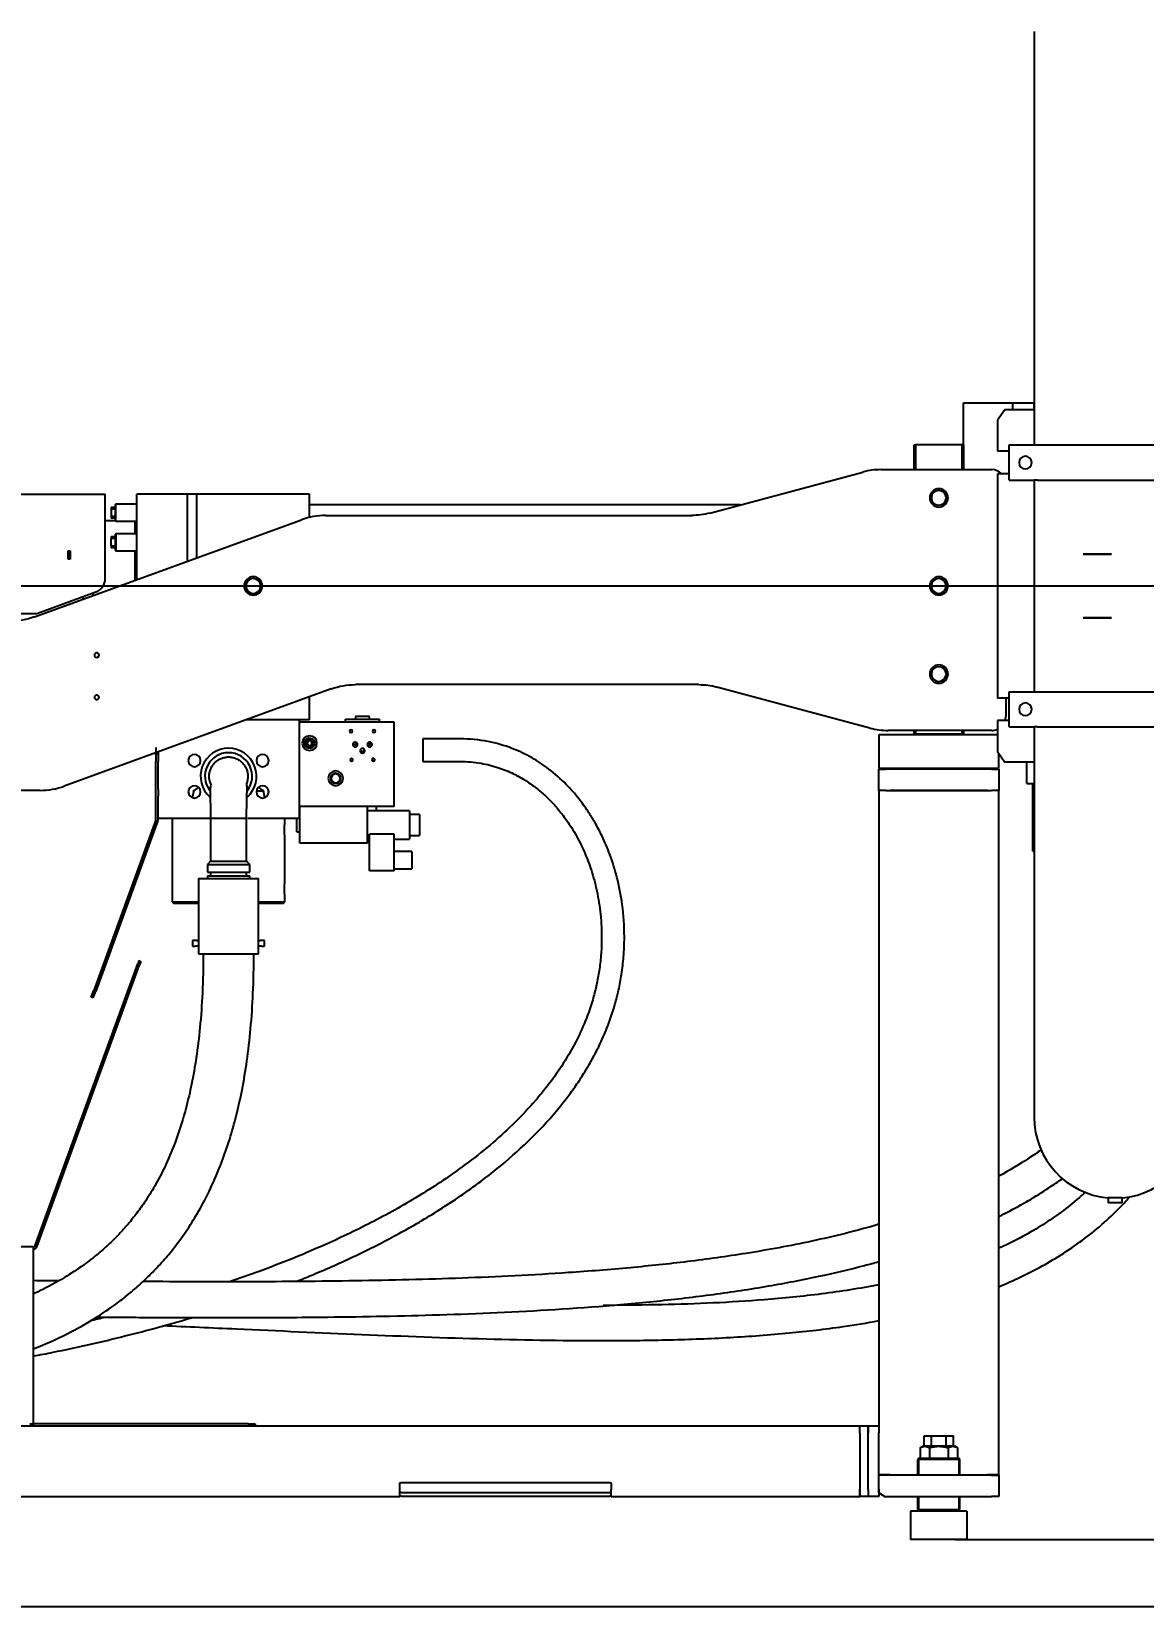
# Model space of a CAD drawing. Header units: millimetres. Extents: x 0 to 1189, y 0 to 841.
# Drawn here: x 509.5 to 614.7, y 472.6 to 621.5 of the extents above; entities that cross this region are included whole.
import ezdxf

# ---------------------------------------------------------------- set-up
doc = ezdxf.new("R2010")
doc.units = ezdxf.units.MM
doc.layers.add('1', color=7, linetype='CONTINUOUS', true_color=0xffffff)
doc.layers.add('2', color=7, linetype='CONTINUOUS', true_color=0xffffff)
doc.styles.add('iso-1', font='isocp.shx')
doc.dimstyles.get("Standard").update_dxf_attribs({"dimtxt": 0.18, "dimasz": 0.18, "dimexe": 0.18, "dimexo": 0.0625, "dimgap": 0.09, "dimtad": 0, "dimtih": 1, "dimtoh": 1, "dimdec": 4, "dimzin": 0, "dimdsep": 46, "dimtxsty": 'Standard', "dimcen": 0.09, "dimadec": 0, "dimazin": 0, "dimtfac": 1, "dimtdec": 4, "dimtofl": 0, "dimtmove": 0, "dimatfit": 3, "dimfxl": 1, "dimtolj": 1, "dimtzin": 0, "dimarcsym": 0})

# ---------------------------------------------------------------- blocks, each defined once
blk = doc.blocks.new('DimnDraft3D1')
at = {"layer": '1', "color": 152, "linetype": 'Continuous', "transparency": 16777216}
for p, q in [((431.36, 637.03), (675.96, 637.03)), ((596.89, 478.9), (675.96, 478.9))]:
    blk.add_line(p, q, dxfattribs=at)
at = {"layer": '1', "color": 27, "linetype": 'Continuous', "transparency": 16777216}
blk.add_line((672.78, 478.9), (672.78, 637.03), dxfattribs=at)
for points in [[(672.78, 637.03), (673.34, 633.86), (672.22, 633.86), (672.78, 637.03)], [(672.78, 478.9), (672.22, 482.08), (673.34, 482.08), (672.78, 478.9)]]:
    blk.add_solid(points, dxfattribs=at)
at = {"layer": '1', "color": 23, "linetype": 'Continuous', "transparency": 16777216, "insert": (672.21, 554.33), "char_height": 3.5, "attachment_point": 7, "rotation": 90, "line_spacing_factor": 0.963855, "style": 'iso-1'}
blk.add_mtext('\\W01.000;2372 ', dxfattribs=at)
blk = doc.blocks.new('DimnDraft3D33')
at = {"layer": '1', "color": 152, "linetype": 'Continuous'}
for p, q in [((506.23, 569.07), (660.05, 569.07)), ((599.56, 478.9), (660.05, 478.9))]:
    blk.add_line(p, q, dxfattribs=at)
at = {"layer": '1', "color": 27, "linetype": 'Continuous'}
blk.add_line((656.87, 569.07), (656.87, 478.9), dxfattribs=at)
for points in [[(656.87, 569.07), (657.43, 565.89), (656.31, 565.89), (656.87, 569.07)], [(656.87, 478.9), (656.31, 482.08), (657.43, 482.08), (656.87, 478.9)]]:
    blk.add_solid(points, dxfattribs=at)
at = {"layer": '1', "color": 23, "linetype": 'Continuous', "insert": (656.3, 518.92), "char_height": 3.5, "attachment_point": 7, "rotation": 90, "line_spacing_factor": 0.963855, "style": 'iso-1'}
blk.add_mtext('\\W00.969;1352,5 ', dxfattribs=at)
blk = doc.blocks.new('DimnDraft3D11')
at = {"layer": '1', "color": 27, "linetype": 'Continuous', "transparency": 16777216}
blk.add_line((659.39, 648.45), (659.39, 621.48), dxfattribs=at)
at = {"layer": '1', "color": 152, "linetype": 'Continuous', "transparency": 16777216}
for p, q in [((442.03, 639.7), (662.57, 639.7)), ((431.36, 637.03), (662.57, 637.03))]:
    blk.add_line(p, q, dxfattribs=at)
at = {"layer": '1', "color": 27, "linetype": 'Continuous', "transparency": 16777216}
for points in [[(659.39, 639.7), (658.83, 642.88), (659.95, 642.88), (659.39, 639.7)], [(659.39, 637.03), (659.95, 633.86), (658.83, 633.86), (659.39, 637.03)]]:
    blk.add_solid(points, dxfattribs=at)
at = {"layer": '1', "color": 23, "linetype": 'Continuous', "transparency": 16777216, "insert": (658.82, 622.35), "char_height": 3.5, "attachment_point": 7, "rotation": 90, "line_spacing_factor": 0.963855, "style": 'iso-1'}
blk.add_mtext('\\W01.000;40 ', dxfattribs=at)
blk = doc.blocks.new('DimnDraft3D12')
at = {"layer": '1', "color": 152, "linetype": 'Continuous', "transparency": 16777216}
for p, q in [((403.26, 799.14), (691.93, 799.14)), ((596.89, 478.9), (691.93, 478.9))]:
    blk.add_line(p, q, dxfattribs=at)
at = {"layer": '1', "color": 27, "linetype": 'Continuous', "transparency": 16777216}
blk.add_line((688.75, 478.9), (688.75, 799.14), dxfattribs=at)
for points in [[(688.75, 799.14), (689.31, 795.97), (688.19, 795.97), (688.75, 799.14)], [(688.75, 478.9), (688.19, 482.08), (689.31, 482.08), (688.75, 478.9)]]:
    blk.add_solid(points, dxfattribs=at)
at = {"layer": '1', "color": 23, "linetype": 'Continuous', "transparency": 16777216, "insert": (688.18, 634.98), "char_height": 3.5, "attachment_point": 7, "rotation": 90, "line_spacing_factor": 0.963855, "style": 'iso-1'}
blk.add_mtext('\\W01.000;4804 ', dxfattribs=at)

msp = doc.modelspace()

# ---------------------------------------------------------------- linework, layer by layer
at = {"layer": '1', "color": 251, "linetype": 'Continuous'}
msp.add_line((90.564, 472.551), (640.45, 472.551), dxfattribs=at)
at = {"layer": '2', "color": 60, "linetype": 'Continuous'}
for p, q in [((604.324, 621.505), (604.324, 582.4)), ((601.552, 585.734), (600.845, 584.734)), ((602.106, 585.734), (601.552, 585.734)), ((604.274, 585.734), (602.106, 585.734)), ((604.324, 585.734), (604.274, 585.734)), ((600.845, 584.734), (600.845, 581.801)), ((601.961, 581.801), (600.845, 581.801)), ((601.961, 579.668), (600.845, 579.668)), ((600.845, 579.668), (600.845, 558.468)), ((604.324, 579.067), (604.324, 559.068)), ((512.977, 572.334), (512.977, 572.401)), ((512.977, 571.668), (512.977, 572.334)), ((513.11, 572.334), (512.977, 572.334)), ((513.11, 572.334), (513.11, 572.401)), ((513.11, 571.668), (513.11, 572.334)), ((513.11, 571.668), (512.977, 571.668)), ((512.977, 571.601), (512.977, 571.668)), ((513.11, 571.601), (513.11, 571.668)), ((514.31, 568.045), (514.31, 567.797)), ((515.31, 568.161), (515.31, 568.409)), ((601.961, 558.468), (600.845, 558.468)), ((539.18, 556.468), (542.38, 556.468)), ((539.18, 556.201), (539.18, 556.468)), ((540.113, 556.734), (540.113, 556.468)), ((541.447, 556.734), (540.113, 556.734)), ((541.447, 556.468), (541.447, 556.734)), ((542.38, 556.201), (542.38, 556.468)), ((601.961, 556.334), (600.845, 556.334)), ((600.845, 556.334), (600.845, 553.401)), ((604.324, 555.734), (604.324, 518.838)), ((600.845, 553.401), (601.552, 552.401)), ((602.106, 552.401), (601.552, 552.401)), ((604.274, 552.401), (602.106, 552.401)), ((604.324, 552.401), (604.274, 552.401)), ((534.843, 544.734), (534.843, 548.201)), ((541.243, 544.734), (541.243, 548.201)), ((542.113, 547.801), (542.113, 548.201)), ((526.417, 547.103), (526.417, 543.041)), ((529.803, 543.041), (529.803, 547.103)), ((534.577, 545.801), (534.577, 547.067)), ((534.843, 547.134), (534.777, 547.134)), ((545.243, 547.801), (541.243, 547.801)), ((545.243, 547.801), (545.243, 545.134)), ((546.177, 547.468), (545.243, 547.468)), ((546.177, 547.468), (546.177, 545.468)), ((534.577, 545.801), (534.843, 545.801)), ((541.443, 542.134), (541.443, 545.586)), ((543.777, 545.586), (541.443, 545.586)), ((543.777, 542.134), (543.777, 545.586)), ((545.243, 545.468), (546.177, 545.468)), ((541.243, 544.734), (534.843, 544.734)), ((541.243, 545.134), (541.443, 545.134)), ((543.777, 545.134), (545.243, 545.134)), ((545.443, 543.968), (543.777, 543.968)), ((545.443, 543.968), (545.443, 542.301)), ((526.417, 543.041), (526.11, 542.734)), ((526.11, 542.734), (526.11, 542.001)), ((526.11, 542.734), (528.11, 542.734)), ((526.417, 543.041), (529.803, 543.041)), ((528.11, 542.734), (530.11, 542.734)), ((530.11, 542.734), (529.803, 543.041)), ((530.11, 542.001), (530.11, 542.734)), ((543.777, 542.301), (545.443, 542.301)), ((525.277, 541.401), (525.277, 534.268)), ((525.277, 541.401), (528.11, 541.401)), ((526.11, 542.001), (528.11, 542.001)), ((526.11, 541.668), (526.11, 541.401)), ((526.11, 541.668), (528.11, 541.668)), ((526.417, 542.001), (526.417, 541.668)), ((528.11, 542.001), (530.11, 542.001)), ((528.11, 541.668), (530.11, 541.668)), ((528.11, 541.401), (530.943, 541.401)), ((529.803, 541.668), (529.803, 542.001)), ((530.11, 541.401), (530.11, 541.668)), ((530.943, 534.268), (530.943, 541.401)), ((543.777, 542.134), (541.443, 542.134)), ((525.277, 534.268), (528.11, 534.268)), ((528.11, 534.268), (530.943, 534.268)), ((611.324, 511.201), (611.324, 510.734)), ((612.657, 511.201), (611.324, 511.201)), ((612.657, 510.734), (612.657, 511.201)), ((612.657, 510.734), (611.324, 510.734)), ((593.916, 487.701), (593.916, 488.701)), ((593.916, 488.701), (594.609, 488.701)), ((594.609, 487.701), (594.609, 488.701)), ((594.609, 488.701), (595.995, 488.701)), ((595.995, 487.701), (595.995, 488.701)), ((595.995, 488.701), (596.687, 488.701)), ((596.687, 487.701), (596.687, 488.701))]:
    msp.add_line(p, q, dxfattribs=at)
at = {"layer": '2', "color": 252, "linetype": 'Continuous'}
for p, q in [((597.634, 582.401), (597.634, 586.401)), ((597.634, 586.401), (602.3, 586.401)), ((602.3, 585.734), (602.3, 586.401)), ((602.3, 586.401), (604.3, 586.401)), ((604.324, 586.401), (604.3, 586.401)), ((604.3, 586.401), (604.3, 585.734)), ((592.97, 580.067), (592.97, 582.401)), ((592.97, 582.401), (593.103, 582.401)), ((597.5, 582.401), (593.103, 582.401)), ((593.103, 582.401), (593.103, 580.067)), ((597.5, 582.401), (597.634, 582.401)), ((597.5, 580.067), (597.5, 582.401)), ((597.634, 582.401), (597.634, 580.067)), ((573.652, 575.961), (588.129, 579.84)), ((589.854, 580.068), (600.31, 580.068)), ((491.776, 577.734), (516.443, 577.734)), ((516.443, 577.401), (516.443, 577.734)), ((516.443, 569.755), (516.443, 577.401)), ((519.443, 569.665), (519.443, 577.734)), ((524.243, 577.734), (519.443, 577.734)), ((524.243, 571.412), (524.243, 577.734)), ((525.11, 577.734), (524.243, 577.734)), ((535.777, 577.734), (525.11, 577.734)), ((525.11, 571.728), (525.11, 577.734)), ((535.777, 575.559), (535.777, 577.734)), ((509.748, 566.136), (535.014, 575.332)), ((517.421, 575.234), (516.443, 575.234)), ((519.243, 575.201), (519.243, 574.001)), ((519.443, 575.034), (519.243, 575.034)), ((537.294, 575.734), (571.927, 575.734)), ((512.943, 572.401), (513.143, 572.401)), ((512.943, 571.601), (512.943, 572.401)), ((513.143, 572.401), (513.143, 571.601)), ((519.243, 572.401), (519.243, 569.592)), ((513.143, 571.601), (512.943, 571.601)), ((509.988, 566.472), (515.566, 568.502)), ((507.043, 566.468), (509.965, 566.468)), ((537.835, 559.332), (512.569, 550.136)), ((535.777, 556.401), (535.777, 558.583)), ((572.593, 559.734), (540.115, 559.734)), ((588.796, 555.628), (574.319, 559.507)), ((601.643, 558.468), (601.643, 556.734)), ((535.777, 556.401), (529.781, 556.401)), ((534.777, 556.401), (534.777, 547.068)), ((543.777, 556.201), (534.777, 556.201)), ((543.777, 548.201), (543.777, 556.201)), ((541.655, 554.201), (541.409, 554.201)), ((589.635, 555.001), (589.635, 551.801)), ((590.302, 555.001), (589.635, 555.001)), ((600.302, 555.001), (590.302, 555.001)), ((600.31, 555.401), (590.521, 555.401)), ((592.97, 555.068), (592.97, 555.401)), ((593.103, 555.068), (592.97, 555.068)), ((593.103, 555.401), (593.103, 555.068)), ((593.103, 555.068), (597.5, 555.068)), ((597.5, 555.068), (597.5, 555.401)), ((597.634, 555.068), (597.5, 555.068)), ((597.634, 555.401), (597.634, 555.068)), ((600.845, 555.001), (600.302, 555.001)), ((521.243, 553.791), (521.243, 552.468)), ((521.243, 553.124), (521.243, 553.293)), ((521.443, 553.366), (521.443, 553.124)), ((521.443, 553.124), (521.443, 553.366)), ((521.443, 553.124), (521.443, 552.468)), ((600.969, 551.801), (600.969, 553.226)), ((521.243, 549.833), (521.243, 552.468)), ((521.443, 549.833), (521.443, 552.468)), ((590.302, 551.801), (589.635, 551.801)), ((589.635, 549.734), (589.635, 551.734)), ((589.635, 551.734), (590.302, 551.734)), ((600.302, 551.801), (590.302, 551.801)), ((600.302, 551.734), (590.302, 551.734)), ((600.969, 551.801), (600.302, 551.801)), ((600.302, 551.734), (600.969, 551.734)), ((600.969, 551.734), (600.969, 549.734)), ((603.634, 550.401), (603.634, 552.401)), ((510.289, 549.734), (461.83, 549.734)), ((521.243, 549.177), (521.243, 549.833)), ((521.443, 549.833), (521.443, 549.177)), ((530.761, 549.681), (531.45, 549.681)), ((589.635, 549.734), (589.635, 489.635)), ((590.302, 549.734), (589.635, 549.734)), ((590.302, 549.734), (600.302, 549.734)), ((590.302, 549.734), (590.702, 549.734)), ((599.902, 549.734), (590.702, 549.734)), ((599.902, 549.734), (600.302, 549.734)), ((600.969, 549.734), (600.302, 549.734)), ((600.969, 485.014), (600.969, 549.734)), ((603.634, 550.401), (604.324, 550.401)), ((604.194, 544.001), (604.194, 550.401)), ((521.243, 547.021), (521.243, 549.177)), ((521.443, 547.021), (521.443, 549.177)), ((543.777, 548.201), (534.777, 548.201)), ((521.231, 546.952), (515.355, 530.808)), ((521.419, 546.884), (515.543, 530.739)), ((526.298, 547.068), (521.443, 547.068)), ((522.777, 547.068), (522.777, 539.201)), ((534.777, 547.068), (529.922, 547.068)), ((533.443, 546.692), (533.443, 547.068)), ((533.443, 541.092), (533.443, 545.301)), ((604.194, 544.001), (604.324, 544.001)), ((533.443, 539.201), (533.443, 539.701)), ((522.777, 539.201), (522.91, 539.068)), ((522.777, 539.201), (525.277, 539.201)), ((522.91, 539.068), (525.277, 539.068)), ((530.943, 539.201), (533.443, 539.201)), ((530.944, 539.068), (533.31, 539.068)), ((533.31, 539.068), (533.443, 539.201)), ((524.7, 535.534), (524.7, 535.001)), ((524.977, 535.534), (524.7, 535.534)), ((524.7, 535.001), (524.977, 535.001)), ((525.117, 535.534), (524.977, 535.534)), ((525.117, 535.001), (524.977, 535.001)), ((525.117, 535.534), (525.277, 535.534)), ((525.277, 535.001), (525.117, 535.001)), ((530.943, 535.534), (531.103, 535.534)), ((531.103, 535.001), (530.943, 535.001)), ((531.243, 535.534), (531.103, 535.534)), ((531.243, 535.001), (531.103, 535.001)), ((531.52, 535.534), (531.243, 535.534)), ((531.243, 535.001), (531.52, 535.001)), ((531.52, 535.001), (531.52, 535.534)), ((509.823, 506.695), (519.514, 533.319)), ((519.628, 533.633), (519.514, 533.319)), ((519.628, 533.633), (519.816, 533.564)), ((519.816, 533.564), (519.702, 533.251)), ((510.011, 506.626), (519.702, 533.251)), ((515.127, 530.181), (515.355, 530.808)), ((515.315, 530.113), (515.543, 530.739)), ((515.315, 530.113), (515.127, 530.181)), ((509.635, 506.563), (462.977, 506.563)), ((509.635, 506.563), (509.635, 506.163)), ((509.635, 506.163), (509.635, 490.03)), ((464.769, 489.634), (587.835, 489.634)), ((509.302, 489.83), (509.635, 489.83)), ((509.635, 490.03), (509.635, 489.83)), ((529.969, 489.834), (509.635, 489.834)), ((509.635, 489.83), (509.635, 489.634)), ((529.969, 489.834), (530.635, 489.834)), ((530.635, 489.834), (530.635, 489.634)), ((587.835, 488.968), (587.835, 489.634)), ((587.835, 489.63), (588.635, 489.63)), ((587.835, 488.963), (587.835, 489.63)), ((587.835, 488.963), (587.835, 483.63)), ((588.635, 489.634), (589.635, 489.634)), ((588.635, 488.968), (588.635, 489.634)), ((588.635, 489.63), (588.635, 488.963)), ((588.635, 483.63), (588.635, 488.963)), ((589.635, 489.634), (589.635, 488.968)), ((589.635, 483.634), (589.635, 488.968)), ((593.769, 487.701), (593.531, 487.564)), ((593.531, 487.564), (593.531, 486.568)), ((593.769, 487.701), (593.974, 487.701)), ((595.302, 487.701), (593.974, 487.701)), ((594.417, 487.564), (594.417, 486.568)), ((596.63, 487.701), (595.302, 487.701)), ((596.187, 487.564), (596.187, 486.568)), ((596.63, 487.701), (596.835, 487.701)), ((597.072, 487.564), (596.835, 487.701)), ((597.072, 487.564), (597.072, 486.568)), ((593.402, 486.568), (593.302, 486.468)), ((593.302, 486.468), (593.302, 484.968)), ((597.302, 486.468), (593.302, 486.468)), ((593.39, 486.556), (593.39, 484.967)), ((593.402, 486.568), (597.202, 486.568)), ((597.302, 486.468), (597.202, 486.568)), ((597.213, 486.556), (597.213, 484.967)), ((597.302, 484.968), (597.302, 486.468)), ((544.302, 483.614), (544.302, 484.145)), ((544.435, 484.278), (564.169, 484.278)), ((564.302, 484.145), (564.302, 483.614)), ((590.702, 485.014), (589.635, 485.014)), ((589.635, 483.301), (589.635, 484.968)), ((600.302, 484.968), (589.635, 484.968)), ((590.702, 485.014), (593.302, 485.014)), ((597.302, 485.014), (599.902, 485.014)), ((600.969, 485.014), (599.902, 485.014)), ((600.302, 484.968), (600.969, 484.968)), ((600.969, 484.968), (600.969, 482.968)), ((504.769, 482.947), (544.302, 482.947)), ((504.769, 482.943), (544.302, 482.943)), ((544.302, 482.947), (544.302, 483.614)), ((544.302, 482.945), (544.302, 482.947)), ((544.302, 482.943), (544.302, 482.945)), ((544.435, 483.327), (564.169, 483.327)), ((544.435, 482.994), (564.169, 482.994)), ((544.435, 482.99), (564.169, 482.99)), ((564.302, 482.947), (564.302, 483.614)), ((564.302, 482.947), (564.302, 482.945)), ((564.302, 482.947), (587.835, 482.947)), ((564.302, 482.945), (564.302, 482.943)), ((564.302, 482.943), (587.835, 482.943)), ((587.835, 482.963), (587.835, 483.63)), ((587.835, 483.614), (587.835, 482.947)), ((588.635, 482.963), (587.835, 482.963)), ((587.835, 482.947), (587.835, 482.945)), ((587.835, 482.943), (587.835, 482.945)), ((588.635, 483.63), (588.635, 482.963)), ((589.635, 482.968), (588.635, 482.968)), ((589.635, 483.634), (589.635, 482.968)), ((589.635, 483.301), (590.213, 482.968)), ((590.213, 482.968), (600.302, 482.968)), ((593.302, 482.968), (593.302, 481.734)), ((593.39, 482.968), (593.39, 481.646)), ((597.213, 482.968), (597.213, 481.646)), ((597.302, 481.734), (597.302, 482.968)), ((600.969, 482.968), (600.302, 482.968)), ((592.635, 481.568), (592.635, 478.901)), ((597.969, 481.568), (592.635, 481.568)), ((593.302, 481.734), (593.402, 481.634)), ((593.302, 481.734), (597.302, 481.734)), ((597.202, 481.634), (593.402, 481.634)), ((593.669, 481.634), (593.669, 481.568)), ((596.935, 481.568), (596.935, 481.634)), ((597.202, 481.634), (597.302, 481.734)), ((597.969, 481.568), (597.969, 478.901)), ((597.969, 478.901), (592.635, 478.901))]:
    msp.add_line(p, q, dxfattribs=at)
at = {"layer": '2', "color": 111, "linetype": 'Continuous'}
for p, q in [((601.961, 579.068), (601.961, 582.401)), ((601.961, 582.401), (604.341, 582.401)), ((604.341, 582.401), (604.656, 582.401)), ((604.656, 582.401), (619.757, 582.401)), ((601.961, 579.068), (604.341, 579.068)), ((604.656, 579.068), (604.341, 579.068)), ((604.656, 579.068), (619.757, 579.068)), ((601.961, 559.068), (604.341, 559.068)), ((601.961, 555.734), (601.961, 559.068)), ((604.341, 559.068), (604.656, 559.068)), ((604.656, 559.068), (619.757, 559.068)), ((601.961, 555.734), (604.341, 555.734)), ((604.656, 555.734), (604.341, 555.734)), ((604.656, 555.734), (619.757, 555.734))]:
    msp.add_line(p, q, dxfattribs=at)
at = {"layer": '2', "color": 7, "linetype": 'Continuous'}
for p, q in [((517.021, 576.534), (517.421, 576.534)), ((517.021, 576.534), (517.021, 576.342)), ((517.454, 576.801), (517.421, 576.768)), ((517.421, 575.234), (517.421, 576.768)), ((519.443, 576.801), (517.454, 576.801)), ((517.454, 575.201), (517.454, 576.801)), ((576.52, 576.73), (535.778, 576.73)), ((517.421, 576.342), (517.021, 576.342)), ((517.021, 576.342), (517.021, 575.659)), ((517.021, 575.659), (517.421, 575.659)), ((517.021, 575.659), (517.021, 575.468)), ((517.421, 575.468), (517.021, 575.468)), ((517.421, 575.234), (517.454, 575.201)), ((517.454, 575.201), (519.443, 575.201)), ((517.021, 573.734), (517.421, 573.734)), ((517.021, 573.734), (517.021, 573.542)), ((517.021, 572.859), (517.021, 573.542)), ((517.421, 573.542), (517.021, 573.542)), ((517.454, 574.001), (517.421, 573.968)), ((517.421, 572.434), (517.421, 573.968)), ((519.443, 574.001), (517.454, 574.001)), ((517.454, 574.001), (517.454, 572.401)), ((517.021, 572.859), (517.421, 572.859)), ((517.021, 572.859), (517.021, 572.668)), ((517.421, 572.668), (517.021, 572.668)), ((517.421, 572.434), (517.454, 572.401)), ((517.454, 572.401), (519.443, 572.401))]:
    msp.add_line(p, q, dxfattribs=at)
at = {"layer": '2', "color": 51, "linetype": 'Continuous'}
for p, q in [((608.967, 572.068), (610.167, 572.068)), ((609.3, 572.068), (608.967, 572.068)), ((610.24, 572.068), (609.3, 572.068)), ((610.167, 572.068), (611.634, 572.068)), ((611.634, 572.068), (610.24, 572.068)), ((608.967, 566.068), (610.167, 566.068)), ((609.3, 566.068), (608.967, 566.068)), ((610.24, 566.068), (609.3, 566.068)), ((610.167, 566.068), (611.634, 566.068)), ((611.634, 566.068), (610.24, 566.068))]:
    msp.add_line(p, q, dxfattribs=at)
at = {"layer": '2', "color": 27, "linetype": 'Continuous'}
for p, q in [((546.483, 554.608), (546.483, 553.534)), ((546.483, 553.534), (546.483, 552.461))]:
    msp.add_line(p, q, dxfattribs=at)
at = {"layer": '2', "color": 111, "linetype": 'Continuous', "extrusion": (0, 0, -1)}
for centre in [(-603.494, 580.734), (-603.494, 557.401)]:
    msp.add_circle(centre, 0.6, dxfattribs=at)
at = {"layer": '2', "color": 252, "linetype": 'Continuous', "extrusion": (0, 0, -1)}
for centre, radius in [((-595.31, 577.401), 0.867), ((-595.302, 577.401), 0.7), ((-530.443, 569.068), 0.867), ((-530.443, 569.068), 0.7), ((-595.31, 569.068), 0.867), ((-595.302, 569.068), 0.7), ((-515.643, 562.534), 0.22), ((-595.31, 560.734), 0.867), ((-595.302, 560.734), 0.7), ((-515.643, 558.534), 0.22), ((-535.777, 554.201), 0.7), ((-535.777, 554.201), 0.417), ((-535.777, 554.201), 0.227), ((-539.69, 555.334), 0.14), ((-540.09, 554.068), 0.227), ((-541.463, 554.068), 0.233), ((-541.863, 555.334), 0.14), ((-524.883, 552.548), 0.583), ((-531.337, 552.548), 0.583), ((-539.743, 552.634), 0.14), ((-540.777, 553.481), 0.227), ((-541.81, 552.634), 0.14), ((-538.243, 550.868), 0.7), ((-538.243, 550.868), 0.484), ((-538.243, 550.868), 0.417), ((-524.883, 549.588), 0.583), ((-531.337, 549.588), 0.583)]:
    msp.add_circle(centre, radius, dxfattribs=at)
at = {"layer": '2', "color": 252, "linetype": 'Continuous'}
msp.add_circle((535.777, 554.201), 0.484, dxfattribs=at)
for centre, radius, start, end in [((589.854, 573.401), 6.667, 90, 105), ((600.31, 578.734), 1.333, 44.42764, 90), ((537.294, 569.068), 6.667, 90, 110), ((515.11, 569.755), 1.333, 290, 0), ((509.965, 566.534), 0.0667, 270, 290), ((590.521, 562.068), 6.667, 255, 270), ((600.31, 556.734), 1.333, 342.5414, 0), ((535.777, 554.201), 0.467, 75, 345), ((535.777, 554.201), 0.267, 75, 345), ((600.31, 556.734), 1.333, 270, 293.65032), ((538.243, 550.868), 0.467, 75, 345), ((510.289, 556.401), 6.667, 270, 290), ((521.043, 547.021), 0.2, 340, 0), ((521.043, 547.021), 0.4, 340, 0), ((509.635, 506.763), 0.2, 270, 340), ((509.635, 506.763), 0.4, 270, 340)]:
    msp.add_arc(centre, radius, start, end, dxfattribs=at)
at = {"layer": '2', "color": 252, "linetype": 'Continuous', "extrusion": (0, 0, -1)}
for centre, radius, start, end in [((-571.927, 582.401), 6.667, 255, 270), ((-507.468, 572.401), 6.667, 250, 270), ((-540.115, 553.068), 6.667, 70, 90), ((-572.593, 553.068), 6.667, 90, 105), ((-525.21, 539.001), 0.0667, 90, 180), ((-531.01, 539.001), 0.0667, 0, 90), ((-544.435, 484.145), 0.133, 0, 90), ((-564.169, 484.145), 0.133, 90, 180)]:
    msp.add_arc(centre, radius, start, end, dxfattribs=at)
at = {"layer": '2', "color": 60, "linetype": 'Continuous'}
for centre, radius, start, end in [((528.11, 551.068), 2.647, 90, 229.01062), ((528.11, 551.068), 2.233, 90, 217.71001), ((528.11, 551.068), 2.647, 311.91188, 90), ((528.11, 551.068), 2.233, 322.21687, 90), ((611.991, 518.838), 7.667, 180, 265.01146), ((611.991, 518.838), 7.667, 274.98854, 0)]:
    msp.add_arc(centre, radius, start, end, dxfattribs=at)
at = {"layer": '2', "color": 252, "linetype": 'Continuous'}
for centre, major_axis, start_param, end_param in [((544.435, 483.317), (0.133, 0), 1.5707963, 3.1415927), ((544.435, 482.985), (-0.133, 0), 4.712389, 6.2831853), ((544.435, 482.98), (-0.133, 0), 4.712389, 6.2831853), ((564.169, 483.317), (0.133, 0), 0, 1.5707963), ((564.169, 482.985), (-0.133, 0), 3.1415927, 4.712389), ((564.169, 482.98), (-0.133, 0), 3.1415927, 4.712389)]:
    msp.add_ellipse(centre, major_axis=major_axis, ratio=0.0697565, start_param=start_param, end_param=end_param, dxfattribs=at)
for points, knots in [([(535.399, 554.024), (535.411, 554.034), (535.421, 554.046), (535.435, 554.064), (535.439, 554.071), (535.447, 554.085), (535.45, 554.092), (535.459, 554.115), (535.464, 554.132), (535.47, 554.166), (535.471, 554.183), (535.471, 554.218), (535.47, 554.236), (535.464, 554.27), (535.46, 554.286), (535.447, 554.317), (535.44, 554.331), (535.421, 554.356), (535.411, 554.367), (535.399, 554.377)], [0, 0, 0, 0, 0.125, 0.125, 0.1875, 0.1875, 0.25, 0.25, 0.375, 0.375, 0.5, 0.5, 0.625, 0.625, 0.75, 0.75, 0.875, 0.875, 1, 1, 1, 1]), ([(540.179, 554.276), (540.167, 554.239), (540.153, 554.205), (540.127, 554.164), (540.121, 554.156), (540.11, 554.141), (540.103, 554.133), (540.091, 554.118), (540.084, 554.11), (540.076, 554.096), (540.073, 554.092), (540.069, 554.081), (540.067, 554.076), (540.067, 554.064), (540.068, 554.059), (540.071, 554.048), (540.073, 554.043), (540.081, 554.029), (540.088, 554.021), (540.101, 554.005), (540.107, 553.997), (540.119, 553.982), (540.125, 553.974), (540.141, 553.949), (540.15, 553.932), (540.166, 553.896), (540.173, 553.878), (540.179, 553.859)], [0, 0, 0, 0, 0.25, 0.25, 0.3125, 0.3125, 0.375, 0.375, 0.4375, 0.4375, 0.46875, 0.46875, 0.5, 0.5, 0.53125, 0.53125, 0.5625, 0.5625, 0.625, 0.625, 0.6875, 0.6875, 0.75, 0.75, 0.875, 0.875, 1, 1, 1, 1]), ([(541.375, 553.852), (541.384, 553.883), (541.396, 553.912), (541.42, 553.954), (541.429, 553.968), (541.444, 553.988), (541.449, 553.994), (541.46, 554.007), (541.465, 554.014), (541.476, 554.028), (541.481, 554.035), (541.488, 554.052), (541.49, 554.062), (541.489, 554.081), (541.486, 554.09), (541.477, 554.106), (541.471, 554.113), (541.461, 554.127), (541.455, 554.133), (541.445, 554.146), (541.44, 554.153), (541.425, 554.173), (541.416, 554.187), (541.409, 554.201)], [0, 0, 0, 0, 0.25, 0.25, 0.375, 0.375, 0.4375, 0.4375, 0.5, 0.5, 0.5625, 0.5625, 0.625, 0.625, 0.6875, 0.6875, 0.75, 0.75, 0.8125, 0.8125, 0.875, 0.875, 1, 1, 1, 1]), ([(541.409, 554.201), (541.435, 554.214), (541.46, 554.227), (541.507, 554.256), (541.529, 554.27), (541.551, 554.284)], [0, 0, 0, 0, 0.5, 0.5, 1, 1, 1, 1]), ([(540.557, 553.536), (540.575, 553.531), (540.593, 553.524), (540.629, 553.509), (540.646, 553.5), (540.671, 553.485), (540.68, 553.48), (540.697, 553.47), (540.706, 553.465), (540.724, 553.455), (540.734, 553.45), (540.754, 553.443), (540.766, 553.44), (540.782, 553.44), (540.788, 553.441), (540.799, 553.443), (540.804, 553.445), (540.82, 553.45), (540.829, 553.455), (540.848, 553.465), (540.856, 553.47), (540.874, 553.48), (540.882, 553.486), (540.908, 553.5), (540.925, 553.509), (540.96, 553.524), (540.978, 553.531), (540.996, 553.536)], [0, 0, 0, 0, 0.125, 0.125, 0.25, 0.25, 0.3125, 0.3125, 0.375, 0.375, 0.4375, 0.4375, 0.5, 0.5, 0.53125, 0.53125, 0.5625, 0.5625, 0.625, 0.625, 0.6875, 0.6875, 0.75, 0.75, 0.875, 0.875, 1, 1, 1, 1]), ([(524.77, 549.681), (524.774, 549.668), (524.778, 549.654), (524.783, 549.634), (524.785, 549.627), (524.788, 549.612), (524.789, 549.604), (524.79, 549.589), (524.79, 549.581), (524.788, 549.566), (524.787, 549.559), (524.782, 549.537), (524.778, 549.523), (524.771, 549.497), (524.767, 549.483), (524.759, 549.457), (524.755, 549.444), (524.745, 549.405), (524.738, 549.379), (524.721, 549.3), (524.712, 549.248), (524.699, 549.142), (524.695, 549.089), (524.694, 549.036)], [0, 0, 0, 0, 0.0625, 0.0625, 0.09375, 0.09375, 0.125, 0.125, 0.15625, 0.15625, 0.1875, 0.1875, 0.25, 0.25, 0.3125, 0.3125, 0.375, 0.375, 0.5, 0.5, 0.75, 0.75, 1, 1, 1, 1]), ([(525.28, 550.015), (525.274, 550.014), (525.268, 550.011), (525.258, 550.005), (525.253, 550.001), (525.237, 549.991), (525.228, 549.984), (525.198, 549.963), (525.178, 549.948), (525.119, 549.905), (525.08, 549.876), (525.02, 549.832), (524.999, 549.818), (524.958, 549.789), (524.938, 549.774), (524.894, 549.746), (524.871, 549.731), (524.834, 549.711), (524.821, 549.704), (524.795, 549.692), (524.783, 549.686), (524.77, 549.681)], [0, 0, 0, 0, 0.03125, 0.03125, 0.0625, 0.0625, 0.125, 0.125, 0.25, 0.25, 0.5, 0.5, 0.625, 0.625, 0.75, 0.75, 0.875, 0.875, 0.9375, 0.9375, 1, 1, 1, 1]), ([(531.45, 549.681), (531.438, 549.686), (531.425, 549.692), (531.4, 549.704), (531.387, 549.71), (531.35, 549.731), (531.327, 549.745), (531.283, 549.774), (531.262, 549.788), (531.221, 549.817), (531.201, 549.832), (531.141, 549.875), (531.101, 549.905), (531.042, 549.948), (531.022, 549.962), (530.993, 549.984), (530.983, 549.991), (530.968, 550.001), (530.962, 550.005), (530.952, 550.011), (530.946, 550.014), (530.94, 550.015)], [0, 0, 0, 0, 0.0625, 0.0625, 0.125, 0.125, 0.25, 0.25, 0.375, 0.375, 0.5, 0.5, 0.75, 0.75, 0.875, 0.875, 0.9375, 0.9375, 0.96875, 0.96875, 1, 1, 1, 1]), ([(531.526, 549.036), (531.525, 549.089), (531.521, 549.142), (531.508, 549.248), (531.499, 549.301), (531.482, 549.379), (531.476, 549.405), (531.461, 549.457), (531.453, 549.483), (531.442, 549.523), (531.438, 549.536), (531.433, 549.558), (531.432, 549.565), (531.431, 549.581), (531.43, 549.588), (531.432, 549.612), (531.435, 549.626), (531.442, 549.654), (531.446, 549.668), (531.45, 549.681)], [0, 0, 0, 0, 0.25, 0.25, 0.5, 0.5, 0.625, 0.625, 0.75, 0.75, 0.8125, 0.8125, 0.84375, 0.84375, 0.875, 0.875, 0.9375, 0.9375, 1, 1, 1, 1]), ([(533.443, 545.301), (533.443, 545.301), (533.443, 545.305), (533.441, 545.319), (533.44, 545.324), (533.439, 545.334), (533.439, 545.338), (533.438, 545.346), (533.437, 545.35), (533.434, 545.372), (533.432, 545.393), (533.428, 545.425), (533.428, 545.432), (533.426, 545.445), (533.426, 545.453), (533.423, 545.474), (533.422, 545.49), (533.417, 545.538), (533.414, 545.573), (533.411, 545.621), (533.41, 545.631), (533.409, 545.651), (533.408, 545.661), (533.406, 545.691), (533.404, 545.732), (533.402, 545.775), (533.401, 545.808), (533.4, 545.819), (533.4, 545.842), (533.399, 545.853), (533.398, 545.909), (533.397, 545.955), (533.397, 546.023), (533.397, 546.046), (533.398, 546.081), (533.398, 546.092), (533.398, 546.115), (533.399, 546.126), (533.4, 546.182), (533.402, 546.226), (533.405, 546.29), (533.406, 546.311), (533.409, 546.351), (533.41, 546.371), (533.413, 546.409), (533.414, 546.427), (533.417, 546.462), (533.419, 546.479), (533.423, 546.528), (533.426, 546.557), (533.431, 546.595), (533.432, 546.607), (533.434, 546.623), (533.434, 546.629), (533.436, 546.638), (533.436, 546.643), (533.439, 546.665), (533.44, 546.678), (533.442, 546.69), (533.442, 546.691), (533.443, 546.695), (533.443, 546.696), (533.443, 546.7), (533.443, 546.701), (533.443, 546.701), (533.443, 546.701), (533.443, 546.701)], [0, 0, 0, 0, 0.0624729, 0.0624729, 0.0937093, 0.0937093, 0.1093275, 0.1093275, 0.1249458, 0.1249458, 0.1874186, 0.1874186, 0.2030369, 0.2030369, 0.2186551, 0.2186551, 0.2498915, 0.2498915, 0.3123644, 0.3123644, 0.3279826, 0.3279826, 0.3436008, 0.3436008, 0.3748373, 0.4060737, 0.4060737, 0.4216919, 0.4216919, 0.4373101, 0.4373101, 0.499783, 0.499783, 0.5310195, 0.5310195, 0.5466377, 0.5466377, 0.5622559, 0.5622559, 0.6247288, 0.6247288, 0.6559652, 0.6559652, 0.6872017, 0.6872017, 0.7184381, 0.7184381, 0.7496745, 0.7496745, 0.8121474, 0.8121474, 0.8433839, 0.8433839, 0.8590021, 0.8590021, 0.8746203, 0.8746203, 0.9370932, 0.9370932, 0.9527114, 0.9527114, 0.9683296, 0.9683296, 0.999566, 0.999566, 1, 1, 1, 1]), ([(533.443, 539.701), (533.443, 539.701), (533.443, 539.705), (533.441, 539.719), (533.44, 539.724), (533.439, 539.734), (533.439, 539.738), (533.438, 539.746), (533.437, 539.75), (533.434, 539.772), (533.432, 539.793), (533.428, 539.825), (533.428, 539.832), (533.426, 539.845), (533.426, 539.853), (533.423, 539.874), (533.422, 539.89), (533.417, 539.938), (533.414, 539.973), (533.411, 540.021), (533.41, 540.031), (533.409, 540.051), (533.408, 540.061), (533.406, 540.091), (533.404, 540.132), (533.402, 540.175), (533.401, 540.208), (533.4, 540.219), (533.4, 540.242), (533.399, 540.253), (533.398, 540.309), (533.397, 540.355), (533.397, 540.423), (533.397, 540.446), (533.398, 540.481), (533.398, 540.492), (533.398, 540.515), (533.399, 540.526), (533.4, 540.582), (533.402, 540.626), (533.405, 540.69), (533.406, 540.711), (533.409, 540.751), (533.41, 540.771), (533.413, 540.809), (533.414, 540.827), (533.417, 540.862), (533.419, 540.879), (533.423, 540.928), (533.426, 540.957), (533.431, 540.995), (533.432, 541.007), (533.434, 541.023), (533.434, 541.029), (533.436, 541.038), (533.436, 541.043), (533.439, 541.065), (533.44, 541.078), (533.442, 541.09), (533.442, 541.091), (533.443, 541.095), (533.443, 541.096), (533.443, 541.1), (533.443, 541.101), (533.443, 541.101), (533.443, 541.101), (533.443, 541.101)], [0, 0, 0, 0, 0.0624729, 0.0624729, 0.0937093, 0.0937093, 0.1093275, 0.1093275, 0.1249457, 0.1249457, 0.1874186, 0.1874186, 0.2030368, 0.2030368, 0.218655, 0.218655, 0.2498915, 0.2498915, 0.3123643, 0.3123643, 0.3279826, 0.3279826, 0.3436008, 0.3436008, 0.3748372, 0.4060736, 0.4060736, 0.4216919, 0.4216919, 0.4373101, 0.4373101, 0.4997829, 0.4997829, 0.5310194, 0.5310194, 0.5466376, 0.5466376, 0.5622558, 0.5622558, 0.6247287, 0.6247287, 0.6559651, 0.6559651, 0.6872015, 0.6872015, 0.718438, 0.718438, 0.7496744, 0.7496744, 0.8121473, 0.8121473, 0.8433837, 0.8433837, 0.8590019, 0.8590019, 0.8746201, 0.8746201, 0.937093, 0.937093, 0.9527112, 0.9527112, 0.9683294, 0.9683294, 0.9995659, 0.9995659, 1, 1, 1, 1]), ([(593.531, 487.564), (593.604, 487.606), (593.677, 487.64), (593.824, 487.688), (593.899, 487.701), (593.974, 487.701)], [0, 0, 0, 0, 0.5, 0.5, 1, 1, 1, 1]), ([(593.974, 487.701), (593.993, 487.701), (594.012, 487.7), (594.049, 487.697), (594.068, 487.694), (594.124, 487.685), (594.161, 487.676), (594.272, 487.64), (594.344, 487.606), (594.417, 487.564)], [0, 0, 0, 0, 0.125, 0.125, 0.25, 0.25, 0.5, 0.5, 1, 1, 1, 1]), ([(594.417, 487.564), (594.561, 487.606), (594.707, 487.64), (595.002, 487.688), (595.151, 487.701), (595.302, 487.701)], [0, 0, 0, 0, 0.5, 0.5, 1, 1, 1, 1]), ([(595.302, 487.701), (595.339, 487.701), (595.377, 487.7), (595.452, 487.697), (595.49, 487.694), (595.602, 487.685), (595.676, 487.676), (595.897, 487.64), (596.043, 487.606), (596.187, 487.564)], [0, 0, 0, 0, 0.125, 0.125, 0.25, 0.25, 0.5, 0.5, 1, 1, 1, 1]), ([(596.187, 487.564), (596.223, 487.585), (596.26, 487.604), (596.333, 487.638), (596.37, 487.652), (596.481, 487.688), (596.555, 487.701), (596.63, 487.701)], [0, 0, 0, 0, 0.25, 0.25, 0.5, 0.5, 1, 1, 1, 1]), ([(596.63, 487.701), (596.667, 487.701), (596.705, 487.698), (596.78, 487.685), (596.817, 487.676), (596.928, 487.64), (597.001, 487.605), (597.072, 487.564)], [0, 0, 0, 0, 0.25, 0.25, 0.5, 0.5, 1, 1, 1, 1])]:
    msp.add_open_spline(points, degree=3, knots=knots, dxfattribs=at)
at = {"layer": '2', "color": 27, "linetype": 'Continuous'}
for points, degree in [([(550.017, 554.608), (548.25, 554.608), (546.483, 554.608)], 2), ([(546.483, 552.461), (548.25, 552.461), (550.017, 552.461)], 2), ([(563.41, 535.885), (563.41, 535.851), (563.41, 535.818)], 2), ([(565.557, 535.818), (565.557, 535.851), (565.557, 535.885)], 2), ([(516.46, 499.892), (515.982, 499.778), (515.505, 499.666), (515.026, 499.556)], 3)]:
    msp.add_open_spline(points, degree=degree, dxfattribs=at)
for points, knots in [([(565.557, 535.885), (565.557, 536.913), (565.43, 538.809), (564.925, 541.42), (564.254, 543.571), (563.527, 545.292), (562.819, 546.64), (562.088, 547.821), (561.206, 549.039), (559.993, 550.417), (558.511, 551.728), (556.788, 552.875), (554.872, 553.791), (552.574, 554.45), (550.915, 554.608), (550.017, 554.608)], [0, 0, 0, 0, 0.1134431, 0.2113046, 0.2943389, 0.3632136, 0.4185103, 0.4631764, 0.5174226, 0.5853079, 0.6665775, 0.7364481, 0.8144387, 0.9016209, 1, 1, 1, 1]), ([(550.017, 552.461), (550.686, 552.462), (551.915, 552.359), (553.613, 551.934), (555.023, 551.356), (556.282, 550.651), (557.357, 549.874), (558.278, 549.055), (559.098, 548.197), (559.954, 547.142), (560.883, 545.737), (561.715, 544.116), (562.412, 542.326), (562.948, 540.418), (563.32, 538.241), (563.41, 536.7), (563.41, 535.885)], [0, 0, 0, 0, 0.0839494, 0.1568568, 0.2207861, 0.2767399, 0.3394827, 0.3886045, 0.4329269, 0.489902, 0.5606813, 0.6461635, 0.7205136, 0.8040466, 0.8971018, 1, 1, 1, 1]), ([(563.41, 535.818), (563.41, 535.308), (563.374, 534.318), (563.218, 532.875), (562.976, 531.518), (562.568, 529.857), (561.922, 527.968), (560.901, 525.76), (559.705, 523.729), (558.407, 521.913), (556.356, 519.411), (553.131, 516.267), (548.699, 512.948), (544.132, 510.151), (539.69, 507.847), (535.319, 505.898), (531.492, 504.401), (529.163, 503.58), (528.189, 503.25)], [0, 0, 0, 0, 0.0299382, 0.05829, 0.0852372, 0.1109144, 0.1587902, 0.2023479, 0.2537469, 0.2971123, 0.3334206, 0.4439043, 0.5608502, 0.6582845, 0.7584627, 0.8548194, 0.9395764, 1, 1, 1, 1]), ([(534.472, 503.272), (535.191, 503.558), (537.26, 504.409), (540.525, 505.884), (544.362, 507.846), (548.177, 510.075), (551.797, 512.551), (555.054, 515.186), (557.879, 517.909), (559.875, 520.274), (561.168, 522.096), (561.905, 523.243), (562.572, 524.397), (563.255, 525.722), (563.999, 527.413), (564.602, 529.177), (565.035, 530.881), (565.318, 532.382), (565.511, 534.045), (565.557, 535.208), (565.557, 535.818)], [0, 0, 0, 0, 0.0486168, 0.1405905, 0.2249953, 0.3193327, 0.4180846, 0.5002703, 0.5823521, 0.6642901, 0.6942211, 0.7227308, 0.7498982, 0.7780005, 0.816364, 0.8659003, 0.8949035, 0.9268161, 0.9617759, 1, 1, 1, 1]), ([(509.637, 496.91), (510.73, 497.341), (512.709, 498.22), (515.351, 499.695), (517.312, 501.024), (518.773, 502.17), (519.856, 503.115), (520.813, 504.036), (521.761, 505.036), (522.831, 506.285), (523.959, 507.795), (525.101, 509.575), (526.198, 511.584), (527.286, 514.007), (528.173, 516.512), (528.879, 519.029), (529.426, 521.491), (529.884, 524.231), (530.234, 527.276), (530.454, 530.656), (530.507, 533.023), (530.503, 534.267)], [0, 0, 0, 0, 0.0767103, 0.1412504, 0.1973756, 0.231277, 0.2625205, 0.2911997, 0.3179627, 0.3525356, 0.3985711, 0.4409543, 0.4905332, 0.5479716, 0.6142272, 0.6639363, 0.7186284, 0.7788757, 0.8453391, 0.9187684, 1, 1, 1, 1]), ([(525.717, 534.267), (525.72, 533.032), (525.666, 530.71), (525.441, 527.432), (525.093, 524.554), (524.652, 522.034), (524.052, 519.447), (523.267, 516.899), (522.28, 514.488), (521.291, 512.548), (520.357, 511.023), (519.465, 509.767), (518.628, 508.724), (517.766, 507.765), (516.833, 506.838), (515.727, 505.857), (514.313, 504.761), (512.464, 503.548), (510.845, 502.679), (509.845, 502.206), (509.646, 502.115)], [0, 0, 0, 0, 0.0966804, 0.1820049, 0.2572952, 0.3237394, 0.3823891, 0.4652302, 0.5323509, 0.5862286, 0.6356707, 0.672342, 0.7068096, 0.7404184, 0.7733436, 0.8098176, 0.856184, 0.9133689, 0.9828442, 1, 1, 1, 1]), ([(605.018, 515.76), (604.621, 515.478), (603.313, 514.588), (601.952, 513.779), (600.99, 513.256)], [0, 0, 0, 0, 0.3078209, 1, 1, 1, 1]), ([(600.986, 509.437), (601.345, 509.616), (603.045, 510.486), (605.089, 511.689), (606.71, 512.806), (607.083, 513.073)], [0, 0, 0, 0, 0.1695428, 0.8063157, 1, 1, 1, 1]), ([(600.974, 502.796), (602.382, 503.373), (605.202, 504.703), (609.171, 507.251), (611.825, 509.603), (613.142, 511.033), (613.376, 511.296)], [0, 0, 0, 0, 0.3010999, 0.6158838, 0.9303878, 1, 1, 1, 1]), ([(609.186, 511.771), (608.645, 511.268), (607.018, 509.875), (604.289, 508.049), (602.025, 506.899), (600.99, 506.431)], [0, 0, 0, 0, 0.2253772, 0.6532112, 1, 1, 1, 1]), ([(589.635, 508.697), (587.544, 508.084), (583.382, 507.053), (577.329, 505.942), (571.594, 505.148), (565.987, 504.554), (558.873, 503.991), (550.198, 503.562), (540.109, 503.318), (530.048, 503.243), (523.35, 503.263), (520.017, 503.283)], [0, 0, 0, 0, 0.0933342, 0.1835302, 0.2634811, 0.34128, 0.4250368, 0.5691087, 0.7131942, 0.8572521, 1, 1, 1, 1]), ([(515.633, 499.926), (516.161, 499.922), (518.556, 499.904), (522.543, 499.88), (527.414, 499.869), (531.855, 499.877), (538.234, 499.919), (546.833, 500.065), (557.675, 500.5), (566.769, 501.192), (573.959, 502.037), (579.07, 502.81), (583.834, 503.719), (587.305, 504.539), (589.187, 505.049), (589.642, 505.176)], [0, 0, 0, 0, 0.0212968, 0.0965483, 0.1606993, 0.2176666, 0.2756007, 0.4178676, 0.5643675, 0.7130205, 0.7854264, 0.8562498, 0.9213971, 0.9809542, 1, 1, 1, 1]), ([(511.999, 503.344), (511.993, 503.344), (511.205, 503.351), (510.417, 503.359), (509.636, 503.367)], [0, 0, 0, 0, 0.0084461, 1, 1, 1, 1]), ([(589.636, 502.977), (587.84, 502.628), (584.234, 502.066), (578.997, 501.542), (573.964, 501.233), (569.024, 501.069), (565.559, 501.033), (563.703, 501.031), (563.564, 501.031)], [0, 0, 0, 0, 0.2096124, 0.4178857, 0.6029809, 0.7872812, 0.9841574, 1, 1, 1, 1]), ([(509.638, 496.234), (510.264, 496.353), (513.167, 496.923), (518.188, 498.051), (522.537, 499.238), (524.63, 499.864)], [0, 0, 0, 0, 0.1239636, 0.5752752, 1, 1, 1, 1]), ([(521.888, 499.125), (524.21, 499.022), (530.486, 498.736), (540.688, 498.268), (552.453, 497.825), (562.172, 497.656), (569.86, 497.748), (575.528, 497.966), (580.994, 498.365), (585.689, 498.915), (588.511, 499.375), (589.638, 499.584)], [0, 0, 0, 0, 0.1027085, 0.2776156, 0.4513169, 0.6230112, 0.7071373, 0.7911334, 0.8736726, 0.9493345, 1, 1, 1, 1])]:
    msp.add_open_spline(points, degree=3, knots=knots, dxfattribs=at)
at = {"layer": '2', "color": 60, "linetype": 'Continuous'}
for points, knots in [([(526.503, 550.198), (526.473, 550.254), (526.446, 550.31), (526.377, 550.479), (526.342, 550.594), (526.295, 550.828), (526.283, 550.948), (526.283, 551.187), (526.295, 551.307), (526.342, 551.541), (526.377, 551.656), (526.468, 551.877), (526.525, 551.983), (526.658, 552.182), (526.734, 552.275), (526.903, 552.444), (526.996, 552.52), (527.195, 552.653), (527.301, 552.709), (527.521, 552.801), (527.636, 552.836), (527.871, 552.882), (527.99, 552.894), (528.11, 552.894)], [0, 0, 0, 0, 0.0499263, 0.0499263, 0.1449336, 0.1449336, 0.239941, 0.239941, 0.3349484, 0.3349484, 0.4299558, 0.4299558, 0.5249631, 0.5249631, 0.6199705, 0.6199705, 0.7149779, 0.7149779, 0.8099853, 0.8099853, 0.9049926, 0.9049926, 1, 1, 1, 1]), ([(528.11, 552.894), (528.23, 552.894), (528.349, 552.882), (528.584, 552.836), (528.699, 552.801), (528.92, 552.709), (529.025, 552.653), (529.224, 552.52), (529.317, 552.444), (529.486, 552.275), (529.562, 552.182), (529.695, 551.983), (529.752, 551.877), (529.843, 551.656), (529.878, 551.541), (529.925, 551.307), (529.937, 551.187), (529.937, 550.948), (529.925, 550.828), (529.878, 550.594), (529.843, 550.479), (529.792, 550.355), (529.786, 550.342), (529.781, 550.329)], [0, 0, 0, 0, 0.0988094, 0.0988094, 0.1976187, 0.1976187, 0.2964281, 0.2964281, 0.3952374, 0.3952374, 0.4940468, 0.4940468, 0.5928561, 0.5928561, 0.6916655, 0.6916655, 0.7904748, 0.7904748, 0.8892842, 0.8892842, 0.9880936, 0.9880936, 1, 1, 1, 1]), ([(526.432, 550.152), (526.43, 550.151), (526.413, 550.143), (526.39, 550.074), (526.376, 549.841), (526.375, 549.424), (526.383, 548.805), (526.397, 547.994), (526.41, 547.392), (526.417, 547.068)], [0, 0, 0, 0, 0.0077842, 0.110824, 0.2401398, 0.3969214, 0.5795989, 0.7832868, 1, 1, 1, 1]), ([(529.803, 547.068), (529.809, 547.347), (529.821, 547.878), (529.837, 548.62), (529.85, 549.234), (529.86, 549.7), (529.864, 550.016), (529.859, 550.2), (529.846, 550.257), (529.834, 550.264), (529.832, 550.265)], [0, 0, 0, 0, 0.1845969, 0.3615785, 0.5251142, 0.6709559, 0.7967704, 0.9020417, 0.9878256, 1, 1, 1, 1]), ([(528.11, 547.068), (527.999, 547.068), (527.888, 547.068), (527.671, 547.068), (527.564, 547.068), (527.36, 547.068), (527.261, 547.068), (527.077, 547.068), (526.991, 547.068), (526.834, 547.068), (526.764, 547.068), (526.64, 547.068), (526.588, 547.068), (526.503, 547.068), (526.471, 547.068), (526.428, 547.068), (526.417, 547.068), (526.417, 547.068)], [0, 0, 0, 0, 0.1250644, 0.1250644, 0.2501287, 0.2501287, 0.3751931, 0.3751931, 0.5002574, 0.5002574, 0.6253218, 0.6253218, 0.7503861, 0.7503861, 0.8754505, 0.8754505, 1, 1, 1, 1]), ([(529.803, 547.068), (529.803, 547.068), (529.792, 547.068), (529.749, 547.068), (529.717, 547.068), (529.632, 547.068), (529.58, 547.068), (529.456, 547.068), (529.386, 547.068), (529.229, 547.068), (529.143, 547.068), (528.959, 547.068), (528.86, 547.068), (528.656, 547.068), (528.549, 547.068), (528.332, 547.068), (528.221, 547.068), (528.11, 547.068)], [0, 0, 0, 0, 0.1246272, 0.1246272, 0.2496804, 0.2496804, 0.3747337, 0.3747337, 0.4997869, 0.4997869, 0.6248402, 0.6248402, 0.7498935, 0.7498935, 0.8749467, 0.8749467, 1, 1, 1, 1])]:
    msp.add_open_spline(points, degree=3, knots=knots, dxfattribs=at)

# ---------------------------------------------------------------- block references
at = {"layer": '1', "color": 27, "linetype": 'Continuous'}
msp.add_blockref('DimnDraft3D33', (0, 0), dxfattribs=at)

# ---------------------------------------------------------------- dimensions: what is measured, and where the dimension line sits
at = {"layer": '1', "color": 27, "linetype": 'Continuous', "lineweight": -3}
for base, p1, p2, text, override, picture, middle in [((688.752, 799.143), (596.889, 478.901), (403.261, 799.143), '\\C23;4804', {"dimtxt": 3.5, "dimasz": 3.175, "dimexe": 3.175, "dimexo": 1.5875, "dimgap": 1.75, "dimtad": 1, "dimtih": 0, "dimtoh": 0, "dimdec": 0, "dimzin": 8, "dimtxsty": 'iso-1', "dimsah": 1, "dimclrd": 27, "dimclre": 152, "dimclrt": 23, "dimtm": -0.005, "dimtdec": 3, "dimtofl": 1, "dimtmove": 0}, 'DimnDraft3D12', (688.752, 639.022)), ((659.394, 639.701), (431.364, 637.034), (442.031, 639.701), '\\C23;40', {"dimtxt": 3.5, "dimasz": 3.175, "dimexe": 3.175, "dimexo": 1.5875, "dimgap": 1.75, "dimtad": 1, "dimtih": 0, "dimtoh": 0, "dimdec": 2, "dimzin": 8, "dimtxsty": 'iso-1', "dimsah": 1, "dimclrd": 27, "dimclre": 152, "dimclrt": 23, "dimtm": -0.005, "dimtdec": 3, "dimtofl": 1, "dimtmove": 0}, 'DimnDraft3D11', (659.394, 623.699)), ((672.785, 637.034), (596.889, 478.901), (431.364, 637.034), '\\C23;2372', {"dimtxt": 3.5, "dimasz": 3.175, "dimexe": 3.175, "dimexo": 1.5875, "dimgap": 1.75, "dimtad": 1, "dimtih": 0, "dimtoh": 0, "dimdec": 2, "dimzin": 8, "dimtxsty": 'iso-1', "dimsah": 1, "dimclrd": 27, "dimclre": 152, "dimclrt": 23, "dimtm": -0.005, "dimtdec": 3, "dimtofl": 1, "dimtmove": 0}, 'DimnDraft3D1', (672.785, 557.968))]:
    dim = msp.add_linear_dim(base=base, p1=p1, p2=p2, angle=90, text=text, dimstyle='Standard', override=override, dxfattribs=at)
    dim.commit()
    dim.dimension.update_dxf_attribs({"geometry": picture, "text_midpoint": middle, "dimtype": 160})

doc.saveas('drawing.dxf')
